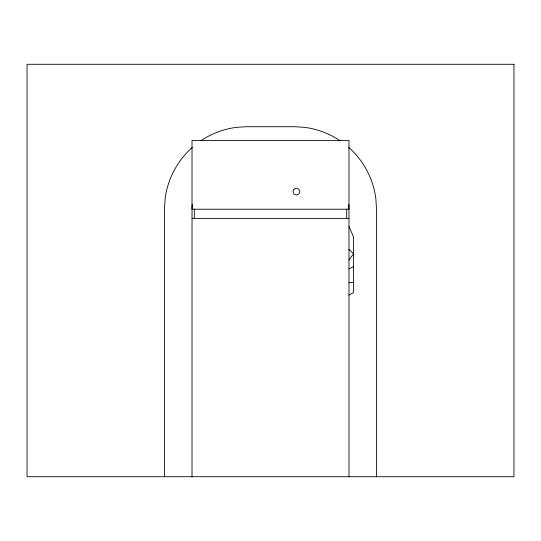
<?xml version="1.0" encoding="UTF-8"?>
<svg xmlns="http://www.w3.org/2000/svg" width="541" height="541" viewBox="0 0 541 541"><rect width="100%" height="100%" fill="white"/><g stroke="black" fill="none" stroke-linecap="round" stroke-linejoin="round"><path stroke-width="0.81" d="M348.979 260.005L353.557 253.824L348.979 249.387M348.979 295.115L353.557 292.62L353.557 236.978L348.979 226.436M348.979 268.931L353.557 266.598M348.979 282.727L353.557 282.321M192.021 218.375L348.979 218.375M376.475 476.716L376.475 208.305L375.826 198.432A82.543 82.543 0 0 0 348.722 147.423M348.979 476.716L348.979 140.471L192.021 140.471L192.021 476.716M346.686 209.205L346.686 218.375M194.314 209.205L194.314 218.375M164.525 476.716L164.525 208.305L165.174 198.432A82.543 82.543 0 0 1 192.278 147.423M340.194 140.809A82.543 82.543 0 0 0 304.759 127.372L294.886 126.722L246.114 126.722L236.241 127.372A82.543 82.543 0 0 0 200.806 140.809M192.231 204.417A54.993 54.993 0 0 0 192.021 209.205L348.979 209.205A54.993 54.993 0 0 0 348.769 204.417M293.993 189.194L292.985 191.622L293.993 194.057L296.421 195.064L298.848 194.057L299.856 191.622L298.848 189.194L296.421 188.187L293.993 189.194M513.95 64.284L27.05 64.284L27.05 476.716L513.95 476.716L513.95 64.284"/></g></svg>
